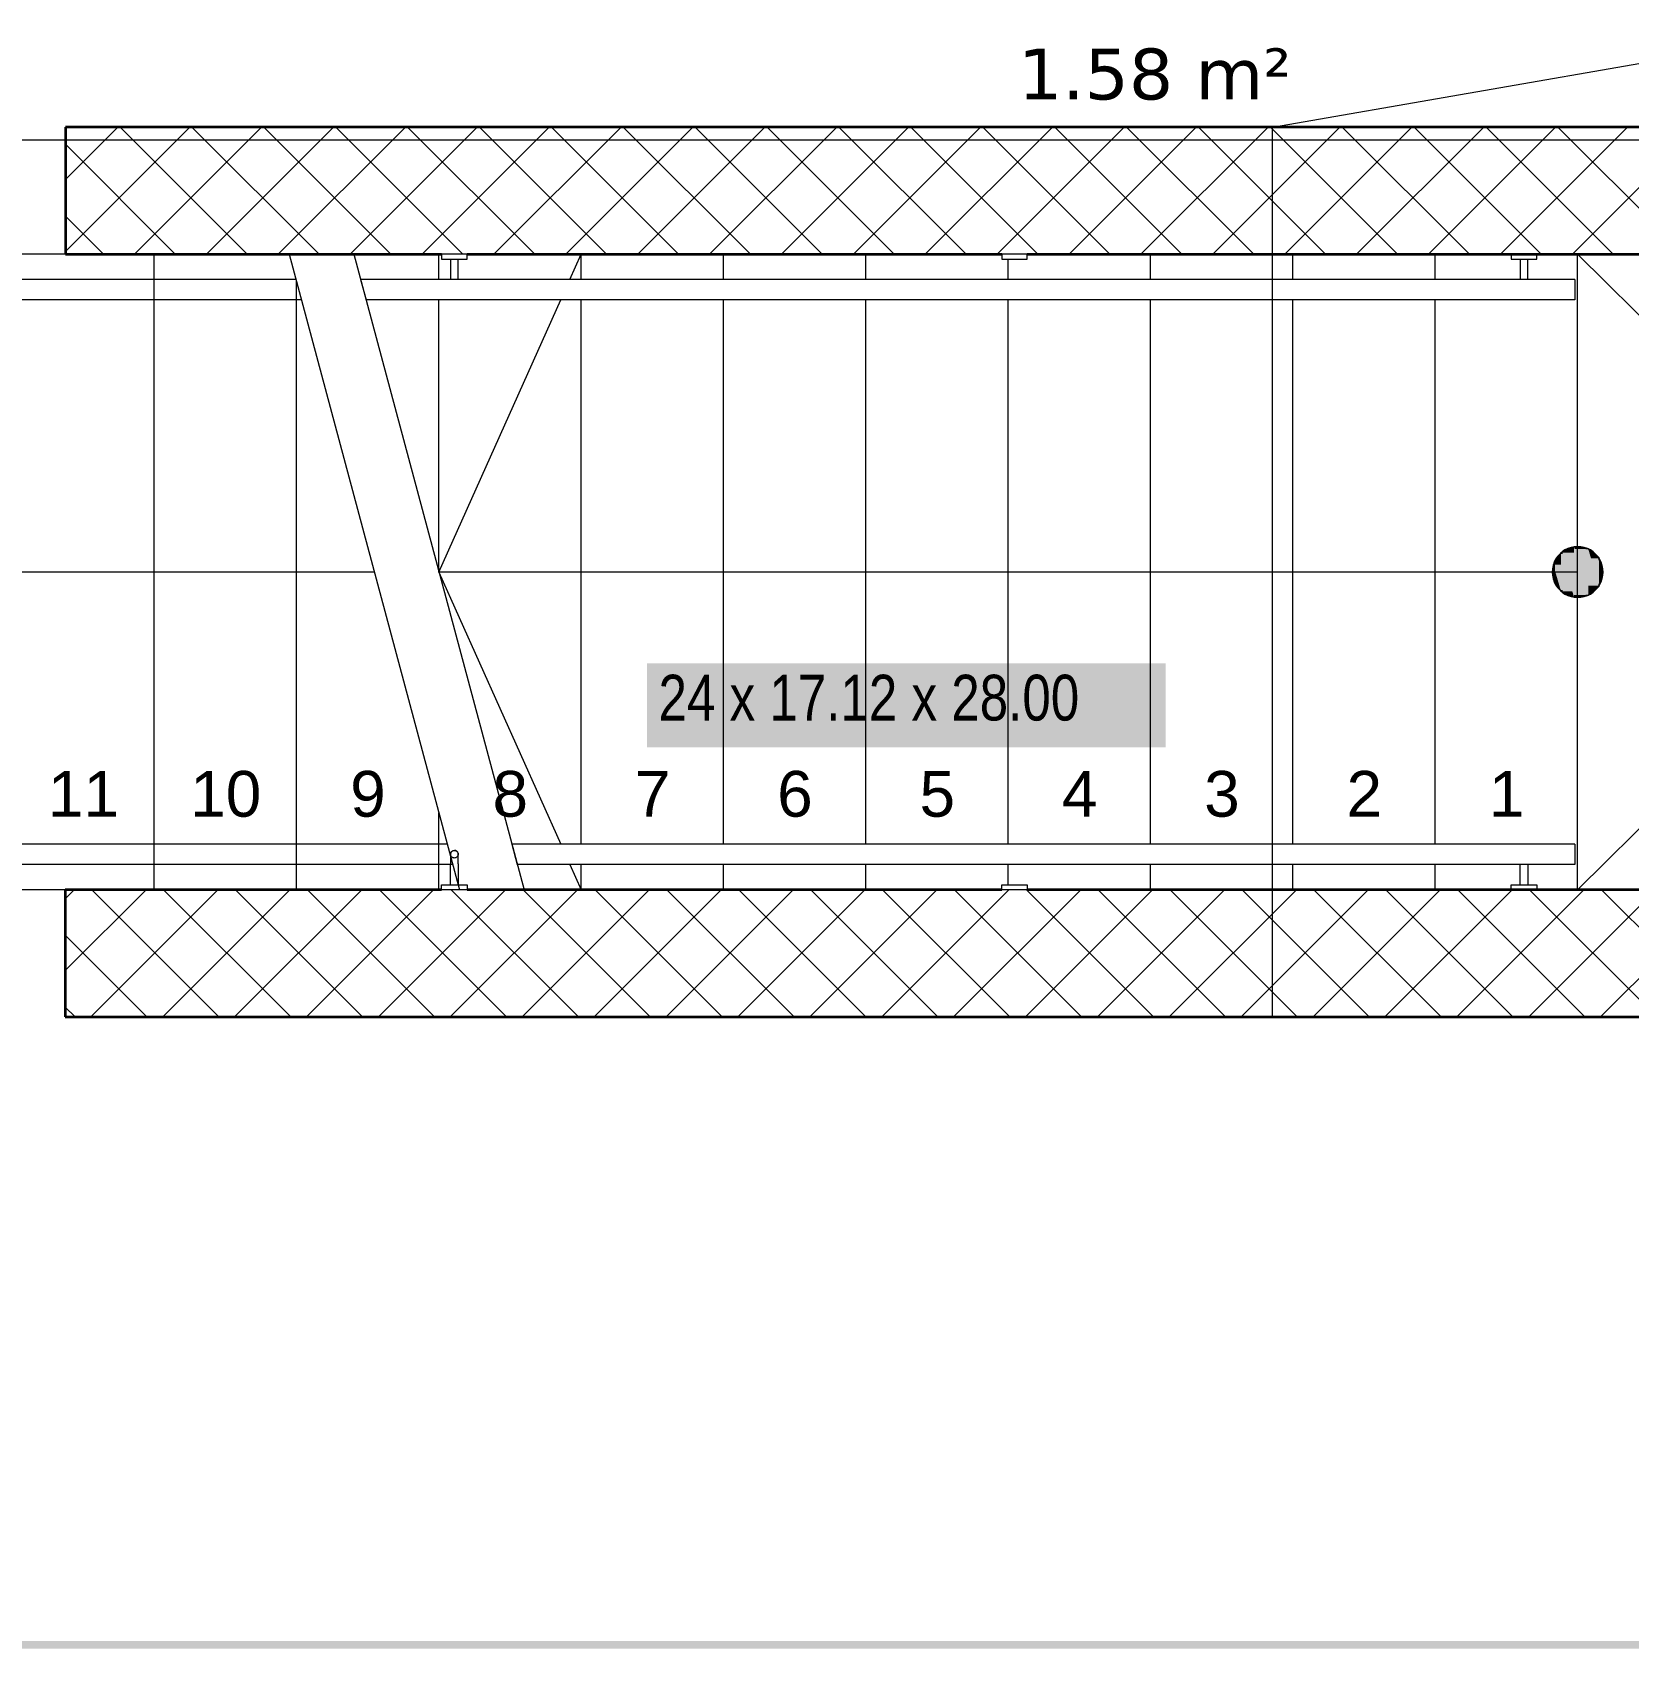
# Model space of a CAD drawing. Extents: x -1132 to 613, y -179 to 712.
# Drawn here: x -749.8 to -687, y 154.6 to 218.2 of the extents above; entities that cross this region are included whole.
import ezdxf
from ezdxf.lldxf.tags import DXFTag

# ---------------------------------------------------------------- set-up
doc = ezdxf.new("R2010")
doc.units = 0
doc.layers.get('0').update_dxf_attribs({"lineweight": 13})
for name, color, linetype, lineweight in [('A-AREA-____-IDEN', 7, 'Continuous', 5), ('A-FLOR-____-OTLN', 7, 'Continuous', 9), ('A-FLOR-HRAL-MBND', 7, '_Verdeckte Linien_', 9), ('A-FLOR-HRAL-OTLN', 7, 'Continuous', 9), ('A-WALL-____-MCUT', 7, 'Continuous', 35), ('A-WALL-____-PATT', 7, 'Continuous', 35), ('S-GRID-____-OTLN', 7, 'Continuous', 5), ('S-STRS-____-IDEN', 7, 'Continuous', 9), ('S-STRS-____-MBND', 7, '_Strichpunkt - Fein', 9), ('S-STRS-____-OTLN', 7, 'Continuous', 9)]:
    doc.layers.add(name, color=color, linetype=linetype, lineweight=lineweight)
doc.layers.add('A-DETL-____-OTLN', color=5, linetype='Continuous', lineweight=9, true_color=0x0000ff)
doc.layers.add('EL01_WAN_Leitung_Potentialausgleich', color=1, linetype='fein_strichliert', lineweight=13, true_color=0xff0000)
doc.styles.get("Standard").update_dxf_attribs({"font": 'arial.ttf'})
tags = doc.linetypes.add('_Rasterlinie_', pattern=[0.375, 0.2, -0.05, 0.075, -0.05]).pattern_tags.tags
tags[10:11] = [DXFTag(74, 4), DXFTag(75, 0), DXFTag(340, '0'), DXFTag(46, 1.0), DXFTag(50, 0.0), DXFTag(44, 0.0), DXFTag(45, 0.0)]
tags[8:9] = [DXFTag(74, 4), DXFTag(75, 0), DXFTag(340, '0'), DXFTag(46, 1.0), DXFTag(50, 0.0), DXFTag(44, 0.0), DXFTag(45, 0.0)]
tags[6:7] = [DXFTag(74, 4), DXFTag(75, 0), DXFTag(340, '0'), DXFTag(46, 1.0), DXFTag(50, 0.0), DXFTag(44, 0.0), DXFTag(45, 0.0)]
tags[4:5] = [DXFTag(74, 4), DXFTag(75, 0), DXFTag(340, '0'), DXFTag(46, 1.0), DXFTag(50, 0.0), DXFTag(44, 0.0), DXFTag(45, 0.0)]
tags = doc.linetypes.add('_Strichpunkt - Fein', pattern=[0.2, 0.1, -0.05, 0, -0.05]).pattern_tags.tags
tags[10:11] = [DXFTag(74, 4), DXFTag(75, 0), DXFTag(340, '0'), DXFTag(46, 1.0), DXFTag(50, 0.0), DXFTag(44, 0.0), DXFTag(45, 0.0)]
tags[8:9] = [DXFTag(74, 4), DXFTag(75, 0), DXFTag(340, '0'), DXFTag(46, 1.0), DXFTag(50, 0.0), DXFTag(44, 0.0), DXFTag(45, 0.0)]
tags[6:7] = [DXFTag(74, 4), DXFTag(75, 0), DXFTag(340, '0'), DXFTag(46, 1.0), DXFTag(50, 0.0), DXFTag(44, 0.0), DXFTag(45, 0.0)]
tags[4:5] = [DXFTag(74, 4), DXFTag(75, 0), DXFTag(340, '0'), DXFTag(46, 1.0), DXFTag(50, 0.0), DXFTag(44, 0.0), DXFTag(45, 0.0)]
tags = doc.linetypes.add('_Verdeckte Linien_', pattern=[0.15, 0.1, -0.05]).pattern_tags.tags
tags[6:7] = [DXFTag(74, 4), DXFTag(75, 0), DXFTag(340, '0'), DXFTag(46, 1.0), DXFTag(50, 0.0), DXFTag(44, 0.0), DXFTag(45, 0.0)]
tags[4:5] = [DXFTag(74, 4), DXFTag(75, 0), DXFTag(340, '0'), DXFTag(46, 1.0), DXFTag(50, 0.0), DXFTag(44, 0.0), DXFTag(45, 0.0)]
tags = doc.linetypes.add('fein_strichliert', pattern=[4, 1, -2, 1]).pattern_tags.tags
tags[8:9] = [DXFTag(74, 4), DXFTag(75, 0), DXFTag(340, '0'), DXFTag(46, 0.0), DXFTag(50, 0.0), DXFTag(44, 0.0), DXFTag(45, 0.0)]
tags[6:7] = [DXFTag(74, 4), DXFTag(75, 0), DXFTag(340, '0'), DXFTag(46, 0.0), DXFTag(50, 0.0), DXFTag(44, 0.0), DXFTag(45, 0.0)]
tags[4:5] = [DXFTag(74, 4), DXFTag(75, 0), DXFTag(340, '0'), DXFTag(46, 0.0), DXFTag(50, 0.0), DXFTag(44, 0.0), DXFTag(45, 0.0)]
tags = doc.linetypes.add('Gestrichelt', pattern=[0.1, 0.05, -0.05]).pattern_tags.tags
tags[6:7] = [DXFTag(74, 4), DXFTag(75, 0), DXFTag(340, '0'), DXFTag(46, 1.0), DXFTag(50, 0.0), DXFTag(44, 0.0), DXFTag(45, 0.0)]
tags[4:5] = [DXFTag(74, 4), DXFTag(75, 0), DXFTag(340, '0'), DXFTag(46, 1.0), DXFTag(50, 0.0), DXFTag(44, 0.0), DXFTag(45, 0.0)]

# ---------------------------------------------------------------- blocks, each defined once
blk = doc.blocks.new('Referenz-A0ULN8GXQT', base_point=(-1139.874, -119.939))
at = {"layer": 'A-DETL-____-OTLN', "color": 0, "linetype": 'Gestrichelt', "ltscale": 0.13}
blk.add_line((-701.004, 179.498), (-701.004, 214.498), dxfattribs=at)
at = {"layer": 'A-FLOR-____-OTLN', "color": 0, "linetype": 'Continuous', "ltscale": 0.13}
for p, q in [((-701.004, 214.498), (-666.504, 220.498)), ((-663.804, 184.498), (-689.004, 209.498)), ((-689.004, 184.498), (-663.804, 209.498))]:
    blk.add_line(p, q, dxfattribs=at)
at = {"layer": 'A-FLOR-HRAL-MBND', "color": 0, "linetype": '_Verdeckte Linien_', "ltscale": 0.13}
for p, q in [((-739.425, 208.498), (-773.004, 208.498)), ((-739.211, 207.698), (-773.004, 207.698)), ((-733.477, 186.298), (-773.004, 186.298)), ((-733.262, 185.498), (-773.004, 185.498))]:
    blk.add_line(p, q, dxfattribs=at)
at = {"layer": 'A-FLOR-HRAL-OTLN', "color": 0, "linetype": 'Continuous', "ltscale": 0.13}
for p, q in [((-733.698, 209.498), (-733.698, 209.298)), ((-733.198, 209.498), (-733.698, 209.498)), ((-733.698, 209.298), (-733.198, 209.298)), ((-733.348, 209.298), (-733.348, 208.498)), ((-732.698, 209.498), (-733.198, 209.498)), ((-733.198, 209.298), (-732.698, 209.298)), ((-733.048, 208.498), (-733.048, 209.298)), ((-732.698, 209.298), (-732.698, 209.498)), ((-711.656, 209.498), (-711.656, 209.298)), ((-711.156, 209.498), (-711.656, 209.498)), ((-711.656, 209.298), (-711.156, 209.298)), ((-710.656, 209.498), (-711.156, 209.498)), ((-711.156, 209.298), (-710.656, 209.298)), ((-710.656, 209.298), (-710.656, 209.498)), ((-691.615, 209.498), (-691.615, 209.298)), ((-691.615, 209.298), (-691.115, 209.298)), ((-691.265, 209.298), (-691.265, 208.498)), ((-691.115, 209.298), (-690.615, 209.298)), ((-690.965, 208.498), (-690.965, 209.298)), ((-690.615, 209.298), (-690.615, 209.498)), ((-736.885, 208.498), (-736.671, 207.698)), ((-689.115, 208.498), (-736.885, 208.498)), ((-689.115, 208.498), (-689.115, 207.698)), ((-689.115, 207.698), (-736.671, 207.698)), ((-730.937, 186.298), (-730.722, 185.498)), ((-689.115, 186.298), (-730.937, 186.298)), ((-689.115, 186.298), (-689.115, 185.498)), ((-733.348, 185.898), (-733.346, 185.918)), ((-733.347, 185.908), (-733.348, 185.902)), ((-733.348, 185.902), (-733.348, 185.898)), ((-733.348, 185.898), (-733.348, 185.898)), ((-733.348, 185.898), (-733.348, 185.897)), ((-733.346, 185.879), (-733.348, 185.898)), ((-733.348, 185.897), (-733.348, 185.896)), ((-733.348, 185.896), (-733.348, 185.894)), ((-733.348, 185.894), (-733.348, 185.891)), ((-733.348, 185.891), (-733.348, 185.888)), ((-733.348, 185.888), (-733.348, 185.884)), ((-733.348, 185.884), (-733.348, 185.879)), ((-733.348, 185.879), (-733.348, 185.874)), ((-733.348, 185.874), (-733.348, 185.868)), ((-733.348, 185.868), (-733.348, 185.862)), ((-733.348, 185.862), (-733.348, 185.855)), ((-733.348, 185.855), (-733.348, 185.848)), ((-733.348, 185.848), (-733.348, 185.84)), ((-733.348, 185.84), (-733.348, 185.832)), ((-733.348, 185.832), (-733.348, 185.823)), ((-733.348, 185.823), (-733.348, 185.814)), ((-733.348, 185.814), (-733.348, 185.804)), ((-733.348, 185.804), (-733.348, 185.794)), ((-733.348, 185.794), (-733.348, 185.783)), ((-733.348, 185.783), (-733.348, 185.772)), ((-733.348, 185.772), (-733.348, 185.76)), ((-733.348, 185.76), (-733.348, 185.748)), ((-733.348, 185.748), (-733.348, 185.736)), ((-733.348, 185.736), (-733.348, 185.723)), ((-733.348, 185.723), (-733.348, 185.71)), ((-733.348, 185.71), (-733.348, 185.697)), ((-733.348, 185.697), (-733.348, 185.683)), ((-733.348, 185.683), (-733.348, 185.67)), ((-733.348, 185.67), (-733.348, 185.655)), ((-733.348, 185.655), (-733.348, 185.641)), ((-733.346, 185.92), (-733.347, 185.914)), ((-733.347, 185.914), (-733.347, 185.908)), ((-733.346, 185.918), (-733.343, 185.937)), ((-733.345, 185.926), (-733.346, 185.92)), ((-733.343, 185.86), (-733.346, 185.879)), ((-733.344, 185.931), (-733.345, 185.926)), ((-733.343, 185.937), (-733.336, 185.956)), ((-733.336, 185.841), (-733.343, 185.86)), ((-733.339, 185.949), (-733.341, 185.943)), ((-733.337, 185.954), (-733.339, 185.949)), ((-733.335, 185.96), (-733.337, 185.954)), ((-733.336, 185.956), (-733.328, 185.973)), ((-733.328, 185.823), (-733.336, 185.841)), ((-733.332, 185.965), (-733.335, 185.96)), ((-733.329, 185.971), (-733.332, 185.965)), ((-733.326, 185.976), (-733.329, 185.971)), ((-733.328, 185.973), (-733.317, 185.99)), ((-733.317, 185.807), (-733.328, 185.823)), ((-733.323, 185.981), (-733.326, 185.976)), ((-733.32, 185.986), (-733.323, 185.981)), ((-733.316, 185.991), (-733.32, 185.986)), ((-733.317, 185.99), (-733.304, 186.005)), ((-733.304, 185.792), (-733.317, 185.807)), ((-733.312, 185.995), (-733.316, 185.991)), ((-733.308, 186), (-733.312, 185.995)), ((-733.304, 186.005), (-733.289, 186.017)), ((-733.289, 185.779), (-733.304, 185.792)), ((-733.289, 186.017), (-733.273, 186.028)), ((-733.273, 185.769), (-733.289, 185.779)), ((-733.273, 186.028), (-733.255, 186.037)), ((-733.255, 185.76), (-733.273, 185.769)), ((-733.255, 186.037), (-733.237, 186.043)), ((-733.237, 185.754), (-733.255, 185.76)), ((-733.237, 186.043), (-733.217, 186.047)), ((-733.217, 185.75), (-733.237, 185.754)), ((-733.217, 186.047), (-733.198, 186.048)), ((-733.198, 185.748), (-733.217, 185.75)), ((-733.198, 186.048), (-733.178, 186.047)), ((-733.178, 185.75), (-733.198, 185.748)), ((-733.184, 186.048), (-733.19, 186.048)), ((-733.178, 186.047), (-733.184, 186.048)), ((-733.172, 186.046), (-733.178, 186.047)), ((-733.178, 186.047), (-733.159, 186.043)), ((-733.159, 185.754), (-733.178, 185.75)), ((-733.166, 186.045), (-733.172, 186.046)), ((-733.16, 186.044), (-733.166, 186.045)), ((-733.155, 186.042), (-733.16, 186.044)), ((-733.159, 186.043), (-733.14, 186.037)), ((-733.14, 185.76), (-733.159, 185.754)), ((-733.149, 186.04), (-733.155, 186.042)), ((-733.143, 186.038), (-733.149, 186.04)), ((-733.138, 186.036), (-733.143, 186.038)), ((-733.14, 186.037), (-733.123, 186.028)), ((-733.123, 185.769), (-733.14, 185.76)), ((-733.132, 186.033), (-733.138, 186.036)), ((-733.127, 186.031), (-733.132, 186.033)), ((-733.123, 186.028), (-733.106, 186.017)), ((-733.106, 185.779), (-733.123, 185.769)), ((-733.112, 186.021), (-733.117, 186.025)), ((-733.107, 186.018), (-733.112, 186.021)), ((-733.102, 186.014), (-733.107, 186.018)), ((-733.106, 186.017), (-733.092, 186.005)), ((-733.092, 185.792), (-733.106, 185.779)), ((-733.098, 186.01), (-733.102, 186.014)), ((-733.093, 186.006), (-733.098, 186.01)), ((-733.089, 186.002), (-733.093, 186.006)), ((-733.092, 186.005), (-733.079, 185.99)), ((-733.079, 185.807), (-733.092, 185.792)), ((-733.085, 185.997), (-733.089, 186.002)), ((-733.081, 185.993), (-733.085, 185.997)), ((-733.077, 185.988), (-733.081, 185.993)), ((-733.079, 185.99), (-733.068, 185.973)), ((-733.068, 185.823), (-733.079, 185.807)), ((-733.074, 185.983), (-733.077, 185.988)), ((-733.071, 185.978), (-733.074, 185.983)), ((-733.068, 185.973), (-733.059, 185.956)), ((-733.059, 185.841), (-733.068, 185.823)), ((-733.059, 185.956), (-733.053, 185.937)), ((-733.053, 185.86), (-733.059, 185.841)), ((-733.053, 185.937), (-733.049, 185.918)), ((-733.049, 185.879), (-733.053, 185.86)), ((-733.051, 185.928), (-733.052, 185.934)), ((-733.05, 185.922), (-733.051, 185.928)), ((-733.049, 185.916), (-733.05, 185.922)), ((-733.049, 185.918), (-733.048, 185.898)), ((-733.048, 185.91), (-733.049, 185.916)), ((-733.048, 185.898), (-733.049, 185.879)), ((-733.048, 185.904), (-733.048, 185.91)), ((-733.048, 185.898), (-733.048, 185.904)), ((-733.048, 185.897), (-733.048, 185.898)), ((-733.048, 185.898), (-733.048, 185.898)), ((-733.048, 185.895), (-733.048, 185.897)), ((-733.048, 185.893), (-733.048, 185.895)), ((-733.048, 185.89), (-733.048, 185.893)), ((-733.048, 185.887), (-733.048, 185.89)), ((-733.048, 185.882), (-733.048, 185.887)), ((-733.048, 185.878), (-733.048, 185.882)), ((-733.048, 185.873), (-733.048, 185.878)), ((-733.048, 185.867), (-733.048, 185.873)), ((-733.048, 185.86), (-733.048, 185.867)), ((-733.048, 185.853), (-733.048, 185.86)), ((-733.048, 185.846), (-733.048, 185.853)), ((-733.048, 185.838), (-733.048, 185.846)), ((-733.048, 185.83), (-733.048, 185.838)), ((-733.048, 185.821), (-733.048, 185.83)), ((-733.048, 185.811), (-733.048, 185.821)), ((-733.048, 185.801), (-733.048, 185.811)), ((-733.048, 185.791), (-733.048, 185.801)), ((-733.048, 185.78), (-733.048, 185.791)), ((-733.048, 185.769), (-733.048, 185.78)), ((-733.048, 185.757), (-733.048, 185.769)), ((-733.048, 185.745), (-733.048, 185.757)), ((-733.048, 185.733), (-733.048, 185.745)), ((-733.048, 185.72), (-733.048, 185.733)), ((-733.048, 185.707), (-733.048, 185.72)), ((-733.048, 185.693), (-733.048, 185.707)), ((-733.048, 185.68), (-733.048, 185.693)), ((-733.048, 185.666), (-733.048, 185.68)), ((-733.048, 185.652), (-733.048, 185.666)), ((-733.048, 185.637), (-733.048, 185.652)), ((-733.348, 185.641), (-733.348, 185.627)), ((-733.348, 185.627), (-733.348, 185.612)), ((-733.348, 185.612), (-733.348, 185.597)), ((-733.348, 185.597), (-733.348, 185.582)), ((-733.348, 185.582), (-733.348, 185.567)), ((-733.348, 185.567), (-733.348, 185.552)), ((-733.348, 185.552), (-733.348, 185.537)), ((-733.348, 185.537), (-733.348, 185.522)), ((-733.348, 185.522), (-733.348, 185.517)), ((-733.348, 184.698), (-733.348, 185.517)), ((-733.048, 185.623), (-733.048, 185.637)), ((-733.048, 185.608), (-733.048, 185.623)), ((-733.048, 185.593), (-733.048, 185.608)), ((-733.048, 185.578), (-733.048, 185.593)), ((-733.048, 185.563), (-733.048, 185.578)), ((-733.048, 185.548), (-733.048, 185.563)), ((-733.048, 185.533), (-733.048, 185.548)), ((-733.048, 185.517), (-733.048, 185.533)), ((-733.048, 185.517), (-733.048, 184.698)), ((-689.115, 185.498), (-730.722, 185.498)), ((-691.265, 184.698), (-691.265, 185.498)), ((-690.965, 185.498), (-690.965, 184.698)), ((-733.698, 184.498), (-733.698, 184.698)), ((-733.698, 184.698), (-733.198, 184.698)), ((-733.198, 184.498), (-733.698, 184.498)), ((-733.198, 184.698), (-732.698, 184.698)), ((-732.698, 184.498), (-733.198, 184.498)), ((-732.698, 184.698), (-732.698, 184.498)), ((-711.656, 184.498), (-711.656, 184.698)), ((-711.656, 184.698), (-711.156, 184.698)), ((-711.156, 184.498), (-711.656, 184.498)), ((-711.156, 184.698), (-710.656, 184.698)), ((-710.656, 184.498), (-711.156, 184.498)), ((-710.656, 184.698), (-710.656, 184.498)), ((-691.615, 184.498), (-691.615, 184.698)), ((-691.615, 184.698), (-691.115, 184.698)), ((-691.115, 184.698), (-690.615, 184.698)), ((-690.615, 184.698), (-690.615, 184.498))]:
    blk.add_line(p, q, dxfattribs=at)
at = {"layer": 'A-WALL-____-MCUT', "color": 0, "linetype": 'Continuous', "ltscale": 0.35}
for p, q in [((-632.004, 214.498), (-748.5, 214.498)), ((-748.5, 214.498), (-748.5, 209.498)), ((-748.5, 209.498), (-733.698, 209.498)), ((-732.698, 209.498), (-711.656, 209.498)), ((-710.656, 209.498), (-663.804, 209.498)), ((-733.698, 184.498), (-748.505, 184.498)), ((-748.505, 184.498), (-748.505, 179.498)), ((-711.656, 184.498), (-732.698, 184.498)), ((-663.804, 184.498), (-710.656, 184.498)), ((-748.505, 179.498), (-632.004, 179.498))]:
    blk.add_line(p, q, dxfattribs=at)
at = {"layer": 'A-WALL-____-PATT', "color": 0, "linetype": 'Continuous', "lineweight": 9, "ltscale": 0.13}
for p, q in [((-748.5, 212.436), (-746.438, 214.498)), ((-748.5, 209.608), (-743.61, 214.498)), ((-741.348, 209.498), (-746.348, 214.498)), ((-745.781, 209.498), (-740.781, 214.498)), ((-738.52, 209.498), (-743.52, 214.498)), ((-742.953, 209.498), (-737.953, 214.498)), ((-735.691, 209.498), (-740.691, 214.498)), ((-740.124, 209.498), (-735.124, 214.498)), ((-732.863, 209.498), (-737.863, 214.498)), ((-737.296, 209.498), (-732.296, 214.498)), ((-730.035, 209.498), (-735.035, 214.498)), ((-734.468, 209.498), (-729.468, 214.498)), ((-727.206, 209.498), (-732.206, 214.498)), ((-731.639, 209.498), (-726.639, 214.498)), ((-724.378, 209.498), (-729.378, 214.498)), ((-728.811, 209.498), (-723.811, 214.498)), ((-721.549, 209.498), (-726.549, 214.498)), ((-725.982, 209.498), (-720.982, 214.498)), ((-718.721, 209.498), (-723.721, 214.498)), ((-723.154, 209.498), (-718.154, 214.498)), ((-715.892, 209.498), (-720.892, 214.498)), ((-720.325, 209.498), (-715.325, 214.498)), ((-713.064, 209.498), (-718.064, 214.498)), ((-717.497, 209.498), (-712.497, 214.498)), ((-710.236, 209.498), (-715.236, 214.498)), ((-714.669, 209.498), (-709.669, 214.498)), ((-707.407, 209.498), (-712.407, 214.498)), ((-711.84, 209.498), (-706.84, 214.498)), ((-704.579, 209.498), (-709.579, 214.498)), ((-709.012, 209.498), (-704.012, 214.498)), ((-701.75, 209.498), (-706.75, 214.498)), ((-706.183, 209.498), (-701.183, 214.498)), ((-698.922, 209.498), (-703.922, 214.498)), ((-703.355, 209.498), (-698.355, 214.498)), ((-696.093, 209.498), (-701.093, 214.498)), ((-700.526, 209.498), (-695.526, 214.498)), ((-693.265, 209.498), (-698.265, 214.498)), ((-697.698, 209.498), (-692.698, 214.498)), ((-690.437, 209.498), (-695.437, 214.498)), ((-694.87, 209.498), (-689.87, 214.498)), ((-687.608, 209.498), (-692.608, 214.498)), ((-692.041, 209.498), (-687.041, 214.498)), ((-684.78, 209.498), (-689.78, 214.498)), ((-689.213, 209.498), (-684.213, 214.498)), ((-744.177, 209.498), (-748.5, 213.822)), ((-747.005, 209.498), (-748.5, 210.994)), ((-748.505, 184.148), (-748.154, 184.498)), ((-748.505, 181.319), (-745.325, 184.498)), ((-747.497, 179.498), (-742.497, 184.498)), ((-742.461, 179.498), (-747.461, 184.498)), ((-744.669, 179.498), (-739.669, 184.498)), ((-739.633, 179.498), (-744.633, 184.498)), ((-741.84, 179.498), (-736.84, 184.498)), ((-736.804, 179.498), (-741.804, 184.498)), ((-739.012, 179.498), (-734.012, 184.498)), ((-733.976, 179.498), (-738.976, 184.498)), ((-736.183, 179.498), (-731.183, 184.498)), ((-731.147, 179.498), (-736.147, 184.498)), ((-733.355, 179.498), (-728.355, 184.498)), ((-728.319, 179.498), (-733.319, 184.498)), ((-730.526, 179.498), (-725.526, 184.498)), ((-725.49, 179.498), (-730.49, 184.498)), ((-727.698, 179.498), (-722.698, 184.498)), ((-722.662, 179.498), (-727.662, 184.498)), ((-724.87, 179.498), (-719.87, 184.498)), ((-719.834, 179.498), (-724.834, 184.498)), ((-722.041, 179.498), (-717.041, 184.498)), ((-717.005, 179.498), (-722.005, 184.498)), ((-719.213, 179.498), (-714.213, 184.498)), ((-714.177, 179.498), (-719.177, 184.498)), ((-716.384, 179.498), (-711.384, 184.498)), ((-711.348, 179.498), (-716.348, 184.498)), ((-713.556, 179.498), (-708.556, 184.498)), ((-708.52, 179.498), (-713.52, 184.498)), ((-710.727, 179.498), (-705.727, 184.498)), ((-705.691, 179.498), (-710.691, 184.498)), ((-707.899, 179.498), (-702.899, 184.498)), ((-702.863, 179.498), (-707.863, 184.498)), ((-705.071, 179.498), (-700.071, 184.498)), ((-700.035, 179.498), (-705.035, 184.498)), ((-702.242, 179.498), (-697.242, 184.498)), ((-697.206, 179.498), (-702.206, 184.498)), ((-699.414, 179.498), (-694.414, 184.498)), ((-694.378, 179.498), (-699.378, 184.498)), ((-696.585, 179.498), (-691.585, 184.498)), ((-691.549, 179.498), (-696.549, 184.498)), ((-693.757, 179.498), (-688.757, 184.498)), ((-688.721, 179.498), (-693.721, 184.498)), ((-690.928, 179.498), (-685.928, 184.498)), ((-685.892, 179.498), (-690.892, 184.498)), ((-688.1, 179.498), (-683.1, 184.498)), ((-683.064, 179.498), (-688.064, 184.498)), ((-745.289, 179.498), (-748.505, 182.714)), ((-748.118, 179.498), (-748.505, 179.885))]:
    blk.add_line(p, q, dxfattribs=at)
at = {"layer": 'S-GRID-____-OTLN', "color": 0, "linetype": '_Rasterlinie_', "ltscale": 0.13}
blk.add_line((-1093.448, 213.998), (174.993, 213.998), dxfattribs=at)
at = {"layer": 'S-STRS-____-IDEN', "color": 7, "linetype": 'Continuous', "lineweight": 5, "ltscale": 0.13, "true_color": 0xffffff}
for points in [[(-725.614, 190.096), (-705.217, 190.096), (-725.614, 193.406)], [(-705.217, 190.096), (-725.614, 193.406), (-705.217, 193.406)], [(-725.614, 193.406), (-705.217, 193.406), (-725.614, 193.406)]]:
    blk.add_solid(points, dxfattribs=at)
at = {"layer": 'S-STRS-____-MBND', "color": 0, "linetype": '_Strichpunkt - Fein', "ltscale": 0.13}
for p, q in [((-739.693, 209.498), (-773.004, 209.498)), ((-745.004, 184.498), (-745.004, 209.498)), ((-745.004, 184.498), (-745.004, 209.498)), ((-739.693, 209.498), (-732.995, 184.498)), ((-739.404, 184.498), (-739.404, 208.419)), ((-739.404, 184.498), (-739.404, 208.419)), ((-733.804, 184.498), (-733.804, 187.519)), ((-733.804, 184.498), (-733.804, 187.519)), ((-735.234, 184.498), (-773.004, 184.498))]:
    blk.add_line(p, q, dxfattribs=at)
at = {"layer": 'S-STRS-____-MBND', "color": 0, "linetype": 'Continuous', "ltscale": 0.13}
blk.add_line((-737.153, 209.498), (-730.455, 184.498), dxfattribs=at)
at = {"layer": 'S-STRS-____-MBND', "color": 0, "linetype": '_Verdeckte Linien_', "ltscale": 0.13}
blk.add_line((-736.344, 196.998), (-773.004, 196.998), dxfattribs=at)
at = {"layer": 'S-STRS-____-OTLN', "color": 0, "linetype": '_Verdeckte Linien_', "ltscale": 0.13}
for p, q in [((-733.804, 208.498), (-733.804, 209.498)), ((-728.204, 208.498), (-728.204, 209.498)), ((-722.604, 208.498), (-722.604, 209.498)), ((-717.004, 208.498), (-717.004, 209.498)), ((-711.404, 208.498), (-711.404, 209.298)), ((-705.804, 208.498), (-705.804, 209.498)), ((-700.204, 208.498), (-700.204, 209.498)), ((-694.604, 208.498), (-694.604, 209.498)), ((-689.004, 184.498), (-689.004, 209.498)), ((-733.804, 196.998), (-733.804, 207.698)), ((-728.204, 186.298), (-728.204, 207.698)), ((-722.604, 186.298), (-722.604, 207.698)), ((-717.004, 186.298), (-717.004, 207.698)), ((-711.404, 186.298), (-711.404, 207.698)), ((-705.804, 186.298), (-705.804, 207.698)), ((-700.204, 186.298), (-700.204, 207.698)), ((-694.604, 186.298), (-694.604, 207.698)), ((-728.204, 184.498), (-728.204, 185.498)), ((-722.604, 184.498), (-722.604, 185.498)), ((-717.004, 184.498), (-717.004, 185.498)), ((-711.404, 184.698), (-711.404, 185.498)), ((-705.804, 184.498), (-705.804, 185.498)), ((-700.204, 184.498), (-700.204, 185.498)), ((-694.604, 184.498), (-694.604, 185.498))]:
    blk.add_line(p, q, dxfattribs=at)
at = {"layer": 'S-STRS-____-OTLN', "color": 0, "linetype": 'Continuous', "ltscale": 0.13}
for p, q in [((-733.804, 208.498), (-733.804, 209.498)), ((-728.652, 208.498), (-728.204, 209.498)), ((-728.204, 208.498), (-728.204, 209.498)), ((-722.604, 208.498), (-722.604, 209.498)), ((-717.004, 208.498), (-717.004, 209.498)), ((-711.404, 208.498), (-711.404, 209.298)), ((-705.804, 208.498), (-705.804, 209.498)), ((-700.204, 208.498), (-700.204, 209.498)), ((-694.604, 208.498), (-694.604, 209.498)), ((-689.004, 184.498), (-689.004, 209.498)), ((-733.804, 196.998), (-733.804, 207.698)), ((-733.804, 196.998), (-729.01, 207.698)), ((-728.204, 186.298), (-728.204, 207.698)), ((-722.604, 186.298), (-722.604, 207.698)), ((-717.004, 186.298), (-717.004, 207.698)), ((-711.404, 186.298), (-711.404, 207.698)), ((-705.804, 186.298), (-705.804, 207.698)), ((-700.204, 186.298), (-700.204, 207.698)), ((-694.604, 186.298), (-694.604, 207.698)), ((-689.659, 197.754), (-689.963, 197.28)), ((-689.613, 197.792), (-689.711, 197.706)), ((-689.146, 197.988), (-689.659, 197.754)), ((-689.504, 197.864), (-689.613, 197.792)), ((-689.387, 197.922), (-689.504, 197.864)), ((-689.263, 197.964), (-689.387, 197.922)), ((-689.134, 197.99), (-689.263, 197.964)), ((-688.589, 197.908), (-689.146, 197.988)), ((-689.004, 197.998), (-689.134, 197.99)), ((-688.873, 197.99), (-689.004, 197.998)), ((-688.745, 197.964), (-688.873, 197.99)), ((-688.621, 197.922), (-688.745, 197.964)), ((-688.504, 197.864), (-688.621, 197.922)), ((-688.163, 197.539), (-688.589, 197.908)), ((-688.395, 197.792), (-688.504, 197.864)), ((-688.297, 197.706), (-688.395, 197.792)), ((-689.995, 197.129), (-690.004, 196.998)), ((-689.97, 197.257), (-689.995, 197.129)), ((-689.928, 197.381), (-689.97, 197.257)), ((-689.963, 197.28), (-689.963, 196.717)), ((-689.87, 197.498), (-689.928, 197.381)), ((-689.797, 197.607), (-689.87, 197.498)), ((-689.711, 197.706), (-689.797, 197.607)), ((-688.211, 197.607), (-688.297, 197.706)), ((-688.138, 197.498), (-688.211, 197.607)), ((-688.004, 196.998), (-688.163, 197.539)), ((-688.08, 197.381), (-688.138, 197.498)), ((-688.038, 197.257), (-688.08, 197.381)), ((-688.012, 197.129), (-688.038, 197.257)), ((-688.004, 196.998), (-688.012, 197.129)), ((-728.204, 196.998), (-733.804, 196.998)), ((-733.804, 196.998), (-729.01, 186.298)), ((-722.604, 196.998), (-728.204, 196.998)), ((-717.004, 196.998), (-722.604, 196.998)), ((-711.404, 196.998), (-717.004, 196.998)), ((-705.804, 196.998), (-711.404, 196.998)), ((-700.204, 196.998), (-705.804, 196.998)), ((-694.604, 196.998), (-700.204, 196.998)), ((-689.004, 196.998), (-694.604, 196.998)), ((-690.004, 196.998), (-689.995, 196.868)), ((-689.995, 196.868), (-689.97, 196.74)), ((-689.97, 196.74), (-689.928, 196.616)), ((-689.963, 196.717), (-689.659, 196.243)), ((-689.928, 196.616), (-689.87, 196.498)), ((-689.87, 196.498), (-689.797, 196.39)), ((-688.589, 196.089), (-688.163, 196.458)), ((-688.211, 196.39), (-688.138, 196.498)), ((-688.163, 196.458), (-688.004, 196.998)), ((-688.138, 196.498), (-688.08, 196.616)), ((-688.08, 196.616), (-688.038, 196.74)), ((-688.038, 196.74), (-688.012, 196.868)), ((-688.012, 196.868), (-688.004, 196.998)), ((-689.797, 196.39), (-689.711, 196.291)), ((-689.711, 196.291), (-689.613, 196.205)), ((-689.659, 196.243), (-689.146, 196.009)), ((-689.613, 196.205), (-689.504, 196.132)), ((-689.504, 196.132), (-689.387, 196.075)), ((-689.387, 196.075), (-689.263, 196.033)), ((-689.263, 196.033), (-689.134, 196.007)), ((-689.146, 196.009), (-688.589, 196.089)), ((-689.134, 196.007), (-689.004, 195.998)), ((-689.004, 195.998), (-688.873, 196.007)), ((-688.873, 196.007), (-688.745, 196.033)), ((-688.745, 196.033), (-688.621, 196.075)), ((-688.621, 196.075), (-688.504, 196.132)), ((-688.504, 196.132), (-688.395, 196.205)), ((-688.395, 196.205), (-688.297, 196.291)), ((-688.297, 196.291), (-688.211, 196.39)), ((-728.652, 185.498), (-728.204, 184.498)), ((-728.204, 184.498), (-728.204, 185.498)), ((-722.604, 184.498), (-722.604, 185.498)), ((-717.004, 184.498), (-717.004, 185.498)), ((-711.404, 184.698), (-711.404, 185.498)), ((-705.804, 184.498), (-705.804, 185.498)), ((-700.204, 184.498), (-700.204, 185.498)), ((-694.604, 184.498), (-694.604, 185.498))]:
    blk.add_line(p, q, dxfattribs=at)
for points in [[(-689.659, 197.28), (-689.963, 197.28), (-689.659, 197.754)], [(-689.592, 197.706), (-689.711, 197.706), (-689.592, 197.807)], [(-689.146, 197.754), (-689.659, 197.754), (-689.146, 197.988)], [(-689.215, 196.243), (-689.659, 196.243), (-689.659, 197.754)], [(-689.146, 196.009), (-689.146, 197.754), (-689.659, 197.754)], [(-689.458, 197.807), (-689.592, 197.807), (-689.458, 197.889)], [(-689.464, 196.189), (-689.592, 196.189), (-689.592, 197.807)], [(-689.458, 196.107), (-689.458, 197.807), (-689.592, 197.807)], [(-689.313, 197.889), (-689.458, 197.889), (-689.313, 197.949)], [(-689.318, 196.107), (-689.458, 196.107), (-689.458, 197.889)], [(-689.313, 196.047), (-689.313, 197.889), (-689.458, 197.889)], [(-689.16, 197.949), (-689.313, 197.949), (-689.16, 197.986)], [(-689.163, 196.047), (-689.313, 196.047), (-689.313, 197.949)], [(-689.16, 196.011), (-689.16, 197.949), (-689.313, 197.949)], [(-689.004, 197.986), (-689.16, 197.986), (-689.004, 197.998)], [(-689.005, 196.011), (-689.16, 196.011), (-689.16, 197.986)], [(-689.004, 195.998), (-689.004, 197.986), (-689.16, 197.986)], [(-688.589, 196.089), (-689.146, 196.089), (-689.146, 197.988)], [(-688.589, 197.908), (-689.123, 197.908), (-689.146, 197.988)], [(-688.589, 196.089), (-688.589, 197.908), (-689.123, 197.908)], [(-688.847, 196.011), (-689.004, 196.011), (-689.004, 197.998)], [(-688.847, 197.986), (-689.003, 197.986), (-689.004, 197.998)], [(-688.847, 196.011), (-688.847, 197.986), (-689.003, 197.986)], [(-688.695, 196.047), (-688.847, 196.047), (-688.847, 197.986)], [(-688.695, 197.949), (-688.845, 197.949), (-688.847, 197.986)], [(-688.695, 196.047), (-688.695, 197.949), (-688.845, 197.949)], [(-688.55, 196.107), (-688.695, 196.107), (-688.695, 197.949)], [(-688.55, 197.889), (-688.69, 197.889), (-688.695, 197.949)], [(-688.55, 196.107), (-688.55, 197.889), (-688.69, 197.889)], [(-688.163, 196.458), (-688.589, 196.458), (-688.589, 197.908)], [(-688.163, 197.539), (-688.48, 197.539), (-688.589, 197.908)], [(-688.416, 196.189), (-688.55, 196.189), (-688.55, 197.889)], [(-688.416, 197.807), (-688.543, 197.807), (-688.55, 197.889)], [(-688.416, 196.189), (-688.416, 197.807), (-688.543, 197.807)], [(-688.297, 196.291), (-688.416, 196.291), (-688.416, 197.807)], [(-688.297, 197.706), (-688.408, 197.706), (-688.416, 197.807)], [(-689.992, 196.998), (-690.004, 196.998), (-689.992, 197.155)], [(-689.955, 197.155), (-689.992, 197.155), (-689.955, 197.307)], [(-689.967, 196.842), (-689.992, 196.842), (-689.992, 197.155)], [(-689.955, 196.689), (-689.955, 197.155), (-689.992, 197.155)], [(-689.798, 196.717), (-689.963, 196.717), (-689.963, 197.28)], [(-689.659, 196.243), (-689.659, 197.28), (-689.963, 197.28)], [(-689.895, 197.307), (-689.955, 197.307), (-689.895, 197.452)], [(-689.906, 196.689), (-689.955, 196.689), (-689.955, 197.307)], [(-689.895, 196.544), (-689.895, 197.307), (-689.955, 197.307)], [(-689.813, 197.452), (-689.895, 197.452), (-689.813, 197.586)], [(-689.823, 196.544), (-689.895, 196.544), (-689.895, 197.452)], [(-689.813, 196.411), (-689.813, 197.452), (-689.895, 197.452)], [(-689.711, 197.586), (-689.813, 197.586), (-689.711, 197.706)], [(-689.72, 196.411), (-689.813, 196.411), (-689.813, 197.586)], [(-689.711, 196.291), (-689.711, 197.586), (-689.813, 197.586)], [(-689.6, 196.291), (-689.711, 196.291), (-689.711, 197.706)], [(-689.592, 196.189), (-689.592, 197.706), (-689.711, 197.706)], [(-688.163, 196.458), (-688.163, 197.539), (-688.48, 197.539)], [(-688.297, 196.291), (-688.297, 197.706), (-688.408, 197.706)], [(-688.195, 196.411), (-688.297, 196.411), (-688.297, 197.706)], [(-688.195, 197.586), (-688.287, 197.586), (-688.297, 197.706)], [(-688.195, 196.411), (-688.195, 197.586), (-688.287, 197.586)], [(-688.113, 196.544), (-688.195, 196.544), (-688.195, 197.586)], [(-688.113, 197.452), (-688.184, 197.452), (-688.195, 197.586)], [(-688.113, 196.544), (-688.113, 197.452), (-688.184, 197.452)], [(-688.004, 196.998), (-688.163, 196.998), (-688.163, 197.539)], [(-688.053, 196.689), (-688.113, 196.689), (-688.113, 197.452)], [(-688.053, 197.307), (-688.101, 197.307), (-688.113, 197.452)], [(-688.053, 196.689), (-688.053, 197.307), (-688.101, 197.307)], [(-688.016, 196.842), (-688.053, 196.842), (-688.053, 197.307)], [(-688.016, 197.155), (-688.041, 197.155), (-688.053, 197.307)], [(-688.016, 196.842), (-688.016, 197.155), (-688.041, 197.155)], [(-688.004, 196.998), (-688.016, 196.998), (-688.016, 197.155)], [(-689.992, 196.842), (-689.992, 196.998), (-690.004, 196.998)], [(-689.955, 196.689), (-689.967, 196.842), (-689.992, 196.842)], [(-689.659, 196.243), (-689.798, 196.717), (-689.963, 196.717)], [(-689.895, 196.544), (-689.906, 196.689), (-689.955, 196.689)], [(-689.813, 196.411), (-689.823, 196.544), (-689.895, 196.544)], [(-688.589, 196.089), (-688.163, 196.458), (-688.589, 196.458)], [(-688.195, 196.411), (-688.113, 196.544), (-688.195, 196.544)], [(-688.163, 196.458), (-688.004, 196.998), (-688.163, 196.998)], [(-688.113, 196.544), (-688.053, 196.689), (-688.113, 196.689)], [(-688.053, 196.689), (-688.016, 196.842), (-688.053, 196.842)], [(-688.016, 196.842), (-688.004, 196.998), (-688.016, 196.998)], [(-689.711, 196.291), (-689.72, 196.411), (-689.813, 196.411)], [(-689.592, 196.189), (-689.6, 196.291), (-689.711, 196.291)], [(-689.146, 196.009), (-689.215, 196.243), (-689.659, 196.243)], [(-689.458, 196.107), (-689.464, 196.189), (-689.592, 196.189)], [(-689.313, 196.047), (-689.318, 196.107), (-689.458, 196.107)], [(-689.16, 196.011), (-689.163, 196.047), (-689.313, 196.047)], [(-689.004, 195.998), (-689.005, 196.011), (-689.16, 196.011)], [(-689.146, 196.009), (-688.589, 196.089), (-689.146, 196.089)], [(-689.004, 195.998), (-688.847, 196.011), (-689.004, 196.011)], [(-688.847, 196.011), (-688.695, 196.047), (-688.847, 196.047)], [(-688.695, 196.047), (-688.55, 196.107), (-688.695, 196.107)], [(-688.55, 196.107), (-688.416, 196.189), (-688.55, 196.189)], [(-688.416, 196.189), (-688.297, 196.291), (-688.416, 196.291)], [(-688.297, 196.291), (-688.195, 196.411), (-688.297, 196.411)]]:
    blk.add_solid(points, dxfattribs=at)
at = {"layer": 'A-AREA-____-IDEN', "color": 0, "linetype": 'Continuous', "ltscale": 0.13, "insert": (-711.022, 217.587), "char_height": 2, "attachment_point": 1}
blk.add_mtext('{\\fVerdana;1.58 m²}', dxfattribs=at)
at = {"layer": 'S-STRS-____-IDEN', "color": 0, "linetype": 'Continuous', "lineweight": 5, "ltscale": 0.13, "insert": (-725.164, 192.956), "char_height": 1.8, "attachment_point": 1}
blk.add_mtext('{\\W0.8;\\fArial;24 x 17.12 x 28.00}', dxfattribs=at)
at = {"layer": 'S-STRS-____-OTLN', "color": 0, "linetype": 'Continuous', "ltscale": 0.13, "char_height": 1.8, "attachment_point": 1}
for s, insert in [('{\\fArial;11}', (-749.188, 189.173)), ('{\\fArial;10}', (-743.588, 189.173)), ('{\\fArial;9}', (-737.296, 189.173)), ('{\\fArial;8}', (-731.696, 189.173)), ('{\\fArial;7}', (-726.096, 189.173)), ('{\\fArial;6}', (-720.496, 189.173)), ('{\\fArial;5}', (-714.896, 189.173)), ('{\\fArial;4}', (-709.296, 189.173)), ('{\\fArial;3}', (-703.696, 189.173)), ('{\\fArial;2}', (-698.096, 189.173)), ('{\\fArial;1}', (-692.496, 189.173))]:
    blk.add_mtext(s, dxfattribs=dict(at, insert=insert))

msp = doc.modelspace()

# ---------------------------------------------------------------- linework, layer by layer
at = {"layer": 'EL01_WAN_Leitung_Potentialausgleich', "linetype": 'ByBlock', "ltscale": 0.13}
for points in [[(174.993, 154.648), (-1035.048, 154.648), (174.993, 154.948)], [(-1035.048, 154.648), (174.993, 154.948), (-1035.048, 154.948)], [(174.993, 154.948), (-1035.048, 154.948), (-1035.048, 154.948)], [(174.993, 154.648), (174.993, 154.648), (-1035.048, 154.648)]]:
    msp.add_solid(points, dxfattribs=at)

# ---------------------------------------------------------------- block references
at = {"color": 9, "lineweight": 25, "ltscale": 0.25, "true_color": 0xc0c0c0}
msp.add_blockref('Referenz-A0ULN8GXQT', (-1139.874, -119.939), dxfattribs=at)

doc.saveas('drawing.dxf')
